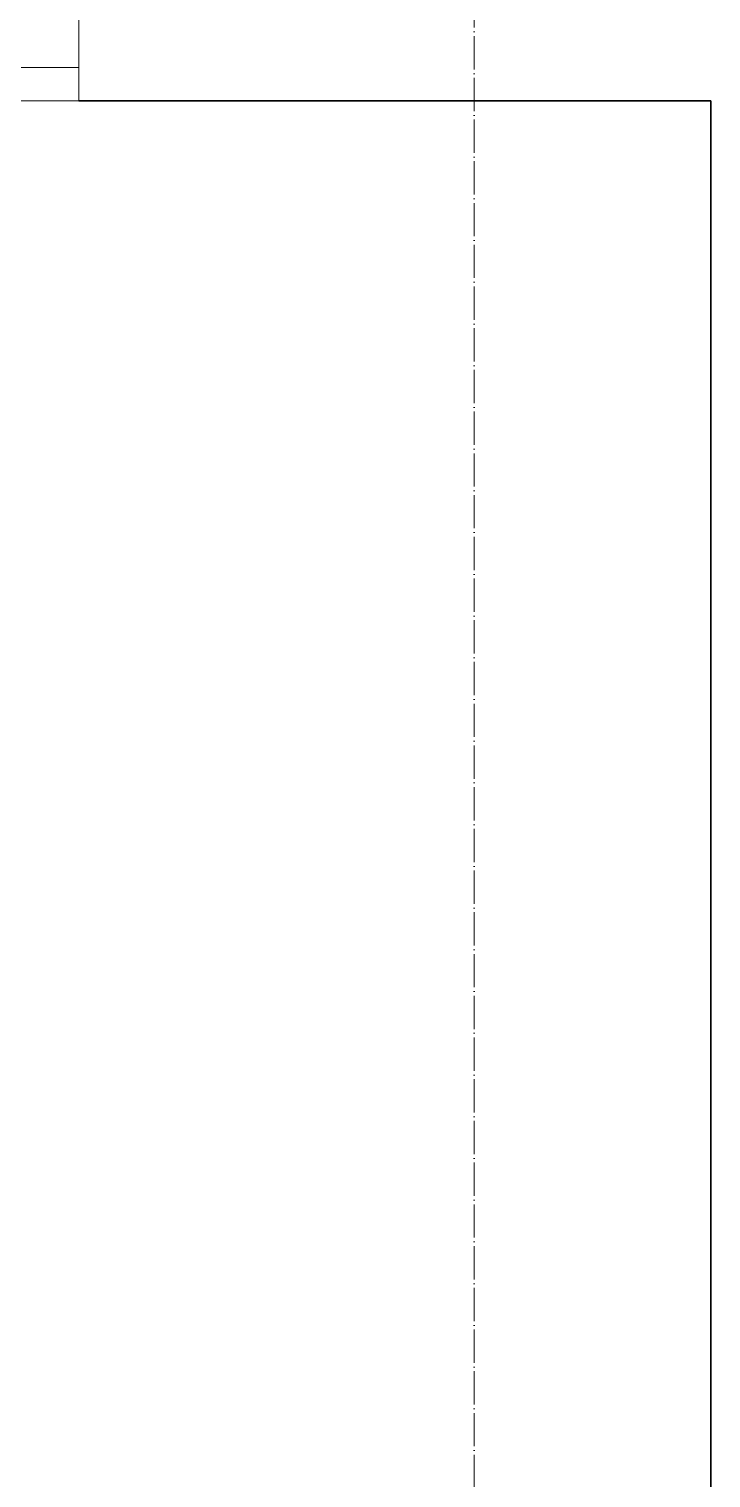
# Model space of a CAD drawing. Header units: millimetres. Extents: x -13069 to 207500, y -71366 to 56785.
# Drawn here: x 45582 to 45992, y 21012 to 21884 of the extents above; entities that cross this region are included whole.
import ezdxf

# ---------------------------------------------------------------- set-up
doc = ezdxf.new("R2010")
doc.units = ezdxf.units.MM
doc.linetypes.add('ADSK_Линия сетки', pattern=[25, 20, -2.5, 0, -2.5])
for name, color, linetype, lineweight in [('_ Окна', 7, 'Continuous', 9), ('Окна', 7, 'Continuous', 9), ('Оси', 7, 'Continuous', 9), ('Стены несущие', 7, 'Continuous', 30)]:
    doc.layers.add(name, color=color, linetype=linetype, lineweight=lineweight)

# ---------------------------------------------------------------- blocks, each defined once
blk = doc.blocks.new('окно трехпол с фрамугой - 1750-2320_h___нов_ ок27 ЕIW30-2156325-План потолков 1-го этажа')
at = {"layer": '_ Окна', "lineweight": 18}
for p, q in [((-895, 100), (-895, 160)), ((-815, 100), (-895, 100))]:
    blk.add_line(p, q, dxfattribs=at)
at = {"layer": '_ Окна'}
blk.add_line((-875, 100), (-875, 160), dxfattribs=at)
at = {"layer": 'Окна'}
for p, q in [((-895, 160), (-895, 100)), ((-895, 100), (-815, 100))]:
    blk.add_line(p, q, dxfattribs=at)

msp = doc.modelspace()

# ---------------------------------------------------------------- linework, layer by layer
at = {"layer": 'Оси', "linetype": 'ADSK_Линия сетки'}
msp.add_line((45849.565, -6603.62), (45849.565, 44222.998), dxfattribs=at)
at = {"layer": 'Стены несущие'}
for p, q in [((45611.854, 21840.851), (45991.854, 21840.851)), ((45991.854, 21840.851), (45991.854, 20663.863))]:
    msp.add_line(p, q, dxfattribs=at)

# ---------------------------------------------------------------- block references
at = {"layer": 'Окна', "rotation": 90.00000000000067}
msp.add_blockref('окно трехпол с фрамугой - 1750-2320_h___нов_ ок27 ЕIW30-2156325-План потолков 1-го этажа', (45711.854, 22735.851), dxfattribs=at)

doc.saveas('drawing.dxf')
